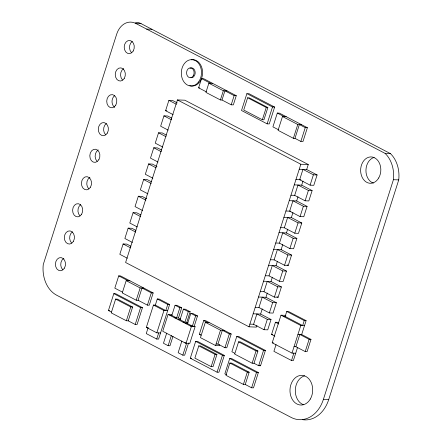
<?xml version="1.0" encoding="UTF-8"?>
<svg xmlns="http://www.w3.org/2000/svg" width="442" height="442" viewBox="0 0 442 442"><rect width="100%" height="100%" fill="white"/><g stroke="black" fill="none" stroke-linecap="round" stroke-linejoin="round"><path stroke-width="0.66" d="M130.887 246.216L126.832 244.106L123.114 243.962L119.815 254.31L127.346 258.238M135.932 230.398L131.876 228.282L128.158 228.138L124.859 238.492L132.39 242.415M140.86 214.939L136.805 212.823L133.086 212.679L129.788 223.033L137.318 226.956M146.678 198.795L142.048 196.375L138.329 196.231L135.031 206.585L142.562 210.508M151.424 181.795L147.368 179.684L143.65 179.54L140.352 189.889L147.882 193.817M156.976 166.49L152.341 164.076L148.623 163.932L145.324 174.281L152.855 178.209M161.545 150.031L157.49 147.921L153.772 147.777L150.473 158.125L158.004 162.054M166.319 135.059L162.264 132.943L158.545 132.799L155.247 143.153L162.778 147.076M171.717 118.119L167.662 116.003L163.949 115.859L160.645 126.213L168.181 130.136M173.12 114.633L165.59 110.704L168.888 100.356L172.607 100.5L177.242 102.914M129.893 280.803L126.174 280.659L122.263 292.93L136.235 300.212L138.092 300.278L147.407 305.135L149.269 305.207L153.175 292.936L120.578 275.946L118.721 275.874L114.809 288.145L122.379 292.09M111.34 312.041L108.428 310.522L113.809 293.654L115.666 293.726L142.446 307.682L137.064 324.55L135.208 324.478L128.224 320.837L126.362 320.765L111.229 312.881L115.627 299.074L117.489 299.146L132.622 307.035L128.224 320.837M299.245 169.236L306.676 169.518L308.267 164.523L184.861 100.207L177.424 99.92L125.605 262.498L249.012 326.815L256.448 327.102L256.962 325.494M206.331 91.842L198.613 87.82L201.546 78.615L203.668 78.698L236.266 95.687L233.332 104.892L231.21 104.809L221.995 100.008L220.398 99.947L205.922 92.4L208.856 83.201L212.574 83.339M126.362 320.765L130.766 306.963L132.622 307.035M136.235 300.212L140.147 287.941L143.865 288.085M138.092 300.278L142.004 288.013L151.319 292.864L153.175 292.936M135.208 324.478L140.584 307.61L142.446 307.682M147.407 305.135L151.319 292.864M160.54 332.981L156.827 332.837L146.346 327.373L153.468 305.041L155.324 305.113L165.805 310.571L167.761 304.439L169.618 304.51L158.59 339.113L156.728 339.042L146.252 333.583L148.208 327.445M220.398 99.947L223.332 90.743L227.05 90.886M155.324 305.113L157.28 298.974L159.137 299.046L169.618 304.51M221.995 100.008L224.923 90.803L234.144 95.61L236.266 95.687M156.827 332.837L163.943 310.499L167.662 310.643M231.21 104.809L234.144 95.61M156.728 339.042L158.684 332.909M171.816 314.533L168.098 314.395L162.722 331.262L186.005 343.401L189.723 343.544L195.099 326.671L194.231 326.218L190.519 326.074M169.96 315.361L171.822 315.433L175.071 305.245L176.927 305.312L181.706 307.803L178.458 317.997L174.745 317.853M166.678 333.169L163.457 343.268L168.115 345.699L169.977 345.771L172.993 336.296M246.89 93.627L241.514 110.5L267.128 123.848L269.25 123.931L274.626 107.058L249.012 93.71L246.89 93.627L272.504 106.975L274.626 107.058M181.706 307.803L179.85 307.737L176.601 317.925L171.822 315.433M168.115 345.699L171.336 335.594M247.63 97.765L243.724 110.03L262.349 119.743L263.94 119.804L267.852 107.533L249.227 97.826L247.63 97.765L266.261 107.472L267.852 107.533M178.176 319.643L180.038 319.715L183.413 309.118L185.275 309.19L190.159 311.732L186.778 322.334L183.065 322.19M190.159 311.732L188.303 311.66L184.922 322.262L180.038 319.715M181.855 341.091L178.148 352.716L182.806 355.141L184.662 355.213L188.574 342.942M185.69 323.561L187.552 323.632L190.828 313.35L192.684 313.422L197.513 315.936L194.231 326.218M186.005 343.401L191.386 326.527L195.099 326.671M182.806 355.141L186.513 343.517M197.513 315.936L195.651 315.864L192.375 326.146L187.552 323.632M262.349 119.743L266.261 107.472M190.292 358.224L195.668 341.351L197.53 341.423L224.304 355.379L218.928 372.252L217.066 372.181L190.292 358.224L191.53 358.269M201.06 335.279L199.314 334.367L203.712 320.566L205.574 320.638L231.188 333.986L226.785 347.788L224.928 347.716L217.945 344.075L216.083 344.003M267.128 123.848L272.504 106.975M209.066 322.456L205.348 322.312L200.458 337.649L215.597 345.539L219.315 345.683L219.641 344.661M198.778 345.871L194.867 358.136L211.165 366.633L213.022 366.705L216.934 354.434L200.635 345.942L198.778 345.871L215.077 354.362L216.934 354.434M286.189 116.66L282.477 116.517L278.073 130.324L293.372 138.296L294.963 138.357L300.853 141.423L302.974 141.506L307.378 127.705L279.432 113.141L277.311 113.058L272.907 126.86L278.543 129.799M215.597 345.539L220.486 330.202L224.199 330.345M217.945 344.075L222.343 330.273L229.326 333.914L231.188 333.986M211.165 366.633L215.077 354.362M217.066 372.181L222.448 355.307L224.304 355.379M224.928 347.716L229.326 333.914M293.372 138.296L297.77 124.489L301.488 124.633M294.963 138.357L299.367 124.55L305.251 127.622L307.378 127.705M245.255 384.474L249.166 372.203L231.702 363.103L229.846 363.031L225.934 375.302L243.398 384.402L245.255 384.474L251.62 387.794L253.481 387.866L258.366 372.529L231.591 358.572L229.73 358.501L224.845 373.838L226.613 374.761M254.006 363.28L257.918 351.009L240.454 341.904L238.592 341.832L234.68 354.103L252.144 363.208L254.006 363.28L258.664 365.705L260.52 365.777L265.41 350.44L238.63 336.484L236.774 336.412L231.884 351.749L234.796 353.263M300.853 141.423L305.251 127.622M249.012 326.815L300.836 164.242L308.267 164.523M253.586 324.279L256.885 313.93L267.311 319.362L271.029 319.505L267.73 329.859L264.012 329.715L253.586 324.279L249.868 324.135M258.935 307.505L262.233 297.151L272.659 302.588L276.377 302.731L273.079 313.08L269.36 312.936L258.935 307.505L255.216 307.361M263.968 291.703L267.266 281.355L277.698 286.792L281.41 286.935L278.112 297.284L274.394 297.14L263.968 291.703L260.25 291.56M269.018 275.863L272.316 265.509L282.747 270.946L286.46 271.09L283.162 281.438L279.443 281.294L269.018 275.863L265.299 275.72M274.117 259.863L277.416 249.509L287.847 254.946L291.56 255.089L288.261 265.438L284.549 265.294L274.117 259.863L270.399 259.719M279.443 243.155L282.742 232.807L293.168 238.244L296.886 238.387L293.587 248.736L289.869 248.592L279.443 243.155L275.725 243.017M284.344 227.779L287.643 217.431L298.068 222.867L301.787 223.011L298.488 233.359L294.77 233.216L284.344 227.779L280.626 227.636M294.676 195.364L297.974 185.016L308.406 190.447L312.118 190.59L308.82 200.939L305.102 200.801L294.676 195.364L290.958 195.22M253.167 313.787L260.603 314.074L262.239 308.93M258.515 297.007L265.951 297.295L267.3 293.057M263.548 281.211L270.985 281.499L272.344 277.222M268.598 265.366L276.035 265.653L277.432 261.261M273.703 249.371L281.134 249.653L282.753 244.57M279.024 232.663L286.46 232.951L287.659 229.183M283.924 217.287L291.361 217.575L292.958 212.558M289.223 200.668L296.659 200.95L298.007 196.718M294.256 184.872L301.693 185.154L303.002 181.043M243.398 384.402L247.305 372.131L249.166 372.203M252.144 363.208L256.056 350.937L257.918 351.009M264.012 329.715L267.311 319.362M269.36 312.936L272.659 302.588M274.394 297.14L277.698 286.792M279.443 281.294L282.747 270.946M284.549 265.294L287.847 254.946M289.869 248.592L293.168 238.244M294.77 233.216L298.068 222.867M300.068 216.591L303.367 206.243L307.085 206.386L303.787 216.735L300.068 216.591L289.643 211.16L292.941 200.806L303.367 206.243M305.102 200.801L308.406 190.447M310.091 185.159L313.389 174.811L317.102 174.955L313.803 185.303L310.091 185.159L299.659 179.728L302.958 169.374L313.389 174.811M251.62 387.794L256.509 372.457L258.366 372.529M258.664 365.705L263.548 350.368L265.41 350.44M274.891 336.185L271.554 334.445L275.449 322.235L277.305 322.306L278.416 322.887M295.709 353.246L291.991 353.103L272.2 342.788L280.996 315.185L284.714 315.323L285.858 315.919M276.04 344.611L273.896 351.335L291.51 360.517L293.366 360.589L297.554 347.451M283.289 316.378L285.145 316.45L286.736 311.461L288.593 311.533L306.096 320.654L301.671 334.539L297.952 334.395M291.991 353.103L300.787 325.5L304.505 325.638M291.51 360.517L293.847 353.175M295.902 346.732L299.814 334.467L309.124 339.318L310.986 339.39L307.074 351.661L305.218 351.589L295.902 346.732L294.041 346.666M306.096 320.654L304.24 320.583L302.648 325.572L285.145 316.45M305.218 351.589L309.124 339.318M323.389 399.402L393.424 179.695A28.023 21.437 -87.8 0 0 385.126 153.402L135.749 23.432A19.006 14.536 -87.8 0 0 116.705 34.106L43.261 264.531A29.122 22.277 -87.8 0 0 56.686 295.217L291.212 417.447A32.117 24.564 -87.8 0 0 323.389 399.402L328.704 399.607L398.734 179.9A28.023 21.437 -87.8 0 0 390.435 153.606L141.059 23.636A19.006 14.536 -87.8 0 0 135.495 22.304M135.749 23.432L141.059 23.636M146.589 29.084L151.899 29.282M198.613 87.82L199.673 87.859M165.59 110.704L166.827 110.754M385.126 153.402L390.435 153.606M393.424 179.695L398.734 179.9M295.941 179.585L300.897 179.772M285.924 211.016L290.88 211.204M108.428 310.522L109.671 310.571M146.346 327.373L147.584 327.423M271.554 334.445L272.797 334.495M199.314 334.367L200.552 334.417M272.2 342.788L273.438 342.837M184.861 342.799L186.099 342.848M277.311 113.058L284.068 116.578M282.477 116.517L297.77 124.489M201.546 78.615L210.453 83.262M208.856 83.201L223.332 90.743M177.424 99.92L300.836 164.242M306.676 169.518L317.102 174.955M168.888 100.356L176.419 104.279M301.693 185.154L312.118 190.59M163.949 115.859L171.479 119.788M296.659 200.95L307.085 206.386M158.545 132.799L166.076 136.727M291.361 217.575L301.787 223.011M153.772 147.777L161.302 151.7M286.46 232.951L296.886 238.387M148.623 163.932L156.153 167.861M281.134 249.653L291.56 255.089M143.65 179.54L151.181 183.463M287.107 264.835L288.261 265.438M276.035 265.653L286.46 271.09M138.329 196.231L145.86 200.16M270.985 281.499L281.41 286.935M133.086 212.679L140.617 216.608M276.952 296.681L278.112 297.284M265.951 297.295L276.377 302.731M128.158 228.138L135.688 232.067M286.736 311.461L304.24 320.583M280.996 315.185L300.787 325.5M301.671 334.539L310.986 339.39M260.603 314.074L271.029 319.505M275.449 322.235L278.78 323.969M123.114 243.962L130.65 247.885M236.774 336.412L263.548 350.368M183.413 309.118L188.303 311.66M190.828 313.35L195.651 315.864M118.721 275.874L128.036 280.731M175.071 305.245L179.85 307.737M203.712 320.566L207.21 322.384M126.174 280.659L140.147 287.941M205.348 322.312L220.486 330.202M157.28 298.974L167.761 304.439M238.592 341.832L256.056 350.937M153.468 305.041L163.943 310.499M178.458 317.997L180.75 319.19M186.778 322.334L187.833 322.881M168.098 314.395L191.386 326.527M259.355 365.169L260.52 365.777M113.809 293.654L140.584 307.61M229.73 358.501L256.509 372.457M115.627 299.074L130.766 306.963M195.668 341.351L222.448 355.307M229.846 363.031L247.305 372.131M191.275 59.803A13.199 10.094 -87.8 0 1 202.547 73.61A13.199 10.094 -87.8 0 1 189.751 85.643M189.983 68.283A4.95 3.785 -87.8 0 1 195.171 72.101A4.95 3.785 -87.8 0 1 190.9 77.742M303.367 404.701A14.851 11.359 -87.8 0 1 295.306 389.855A14.851 11.359 -87.8 0 1 304.637 375.849M373.379 183.104A13.199 10.094 -87.8 0 1 365.943 170.082A13.199 10.094 -87.8 0 1 374.12 157.402M62.681 269.675A6.602 5.05 -87.8 0 1 63.863 258.321M71.604 242.973A6.602 5.05 -87.8 0 1 72.389 231.873M79.88 215.779A6.602 5.05 -87.8 0 1 80.665 204.674M88.715 188.762A6.602 5.05 -87.8 0 1 89.897 177.413M97.08 161.286A6.602 5.05 -87.8 0 1 98.262 149.937M105.566 134.661A6.602 5.05 -87.8 0 1 106.351 123.556M114.732 107.312A6.602 5.05 -87.8 0 1 112.03 101.516A6.602 5.05 -87.8 0 1 114.776 95.605M122.517 79.958A6.602 5.05 -87.8 0 1 123.699 68.604M131.456 52.554A6.602 5.05 -87.8 0 1 132.241 41.449M328.704 399.607A32.117 24.564 -87.8 0 1 302.715 419.69M73.383 241.404A6.602 5.05 -87.8 0 0 70.074 230.917A6.602 5.05 -87.8 0 0 64.714 240.094A6.602 5.05 -87.8 0 0 73.383 241.404M81.654 214.204A6.602 5.05 -87.8 0 0 78.345 203.718A6.602 5.05 -87.8 0 0 72.985 212.895A6.602 5.05 -87.8 0 0 81.654 214.204M64.46 268.106A6.602 5.05 -87.8 0 0 61.151 257.62A6.602 5.05 -87.8 0 0 55.791 266.791A6.602 5.05 -87.8 0 0 64.46 268.106M90.488 187.193A6.602 5.05 -87.8 0 0 87.179 176.706A6.602 5.05 -87.8 0 0 81.82 185.883A6.602 5.05 -87.8 0 0 90.488 187.193M98.853 159.717A6.602 5.05 -87.8 0 0 95.544 149.23A6.602 5.05 -87.8 0 0 90.185 158.407A6.602 5.05 -87.8 0 0 98.853 159.717M107.34 133.086A6.602 5.05 -87.8 0 0 104.036 122.6A6.602 5.05 -87.8 0 0 98.676 131.777A6.602 5.05 -87.8 0 0 107.34 133.086M115.765 105.135A6.602 5.05 -87.8 0 0 112.456 94.649A6.602 5.05 -87.8 0 0 107.097 103.826A6.602 5.05 -87.8 0 0 115.765 105.135M124.29 78.383A6.602 5.05 -87.8 0 0 120.986 67.897A6.602 5.05 -87.8 0 0 115.627 77.074A6.602 5.05 -87.8 0 0 124.29 78.383M133.235 50.985A6.602 5.05 -87.8 0 0 129.926 40.498A6.602 5.05 -87.8 0 0 124.567 49.67A6.602 5.05 -87.8 0 0 133.235 50.985M198.475 82.068A13.199 10.094 -87.8 0 0 194.143 60.051A13.199 10.094 -87.8 0 0 181.629 76.361A13.199 10.094 -87.8 0 0 198.475 82.068M310.323 399.043A14.851 11.359 -87.8 0 0 302.881 375.451A14.851 11.359 -87.8 0 0 290.819 396.098A14.851 11.359 -87.8 0 0 310.323 399.043M378.717 177.966A13.199 10.094 -87.8 0 0 372.098 156.993A13.199 10.094 -87.8 0 0 361.379 175.341A13.199 10.094 -87.8 0 0 378.717 177.966M193.347 75.731A4.95 3.785 -87.8 0 0 190.867 67.869A4.95 3.785 -87.8 0 0 186.844 74.753A4.95 3.785 -87.8 0 0 193.347 75.731"/></g></svg>
